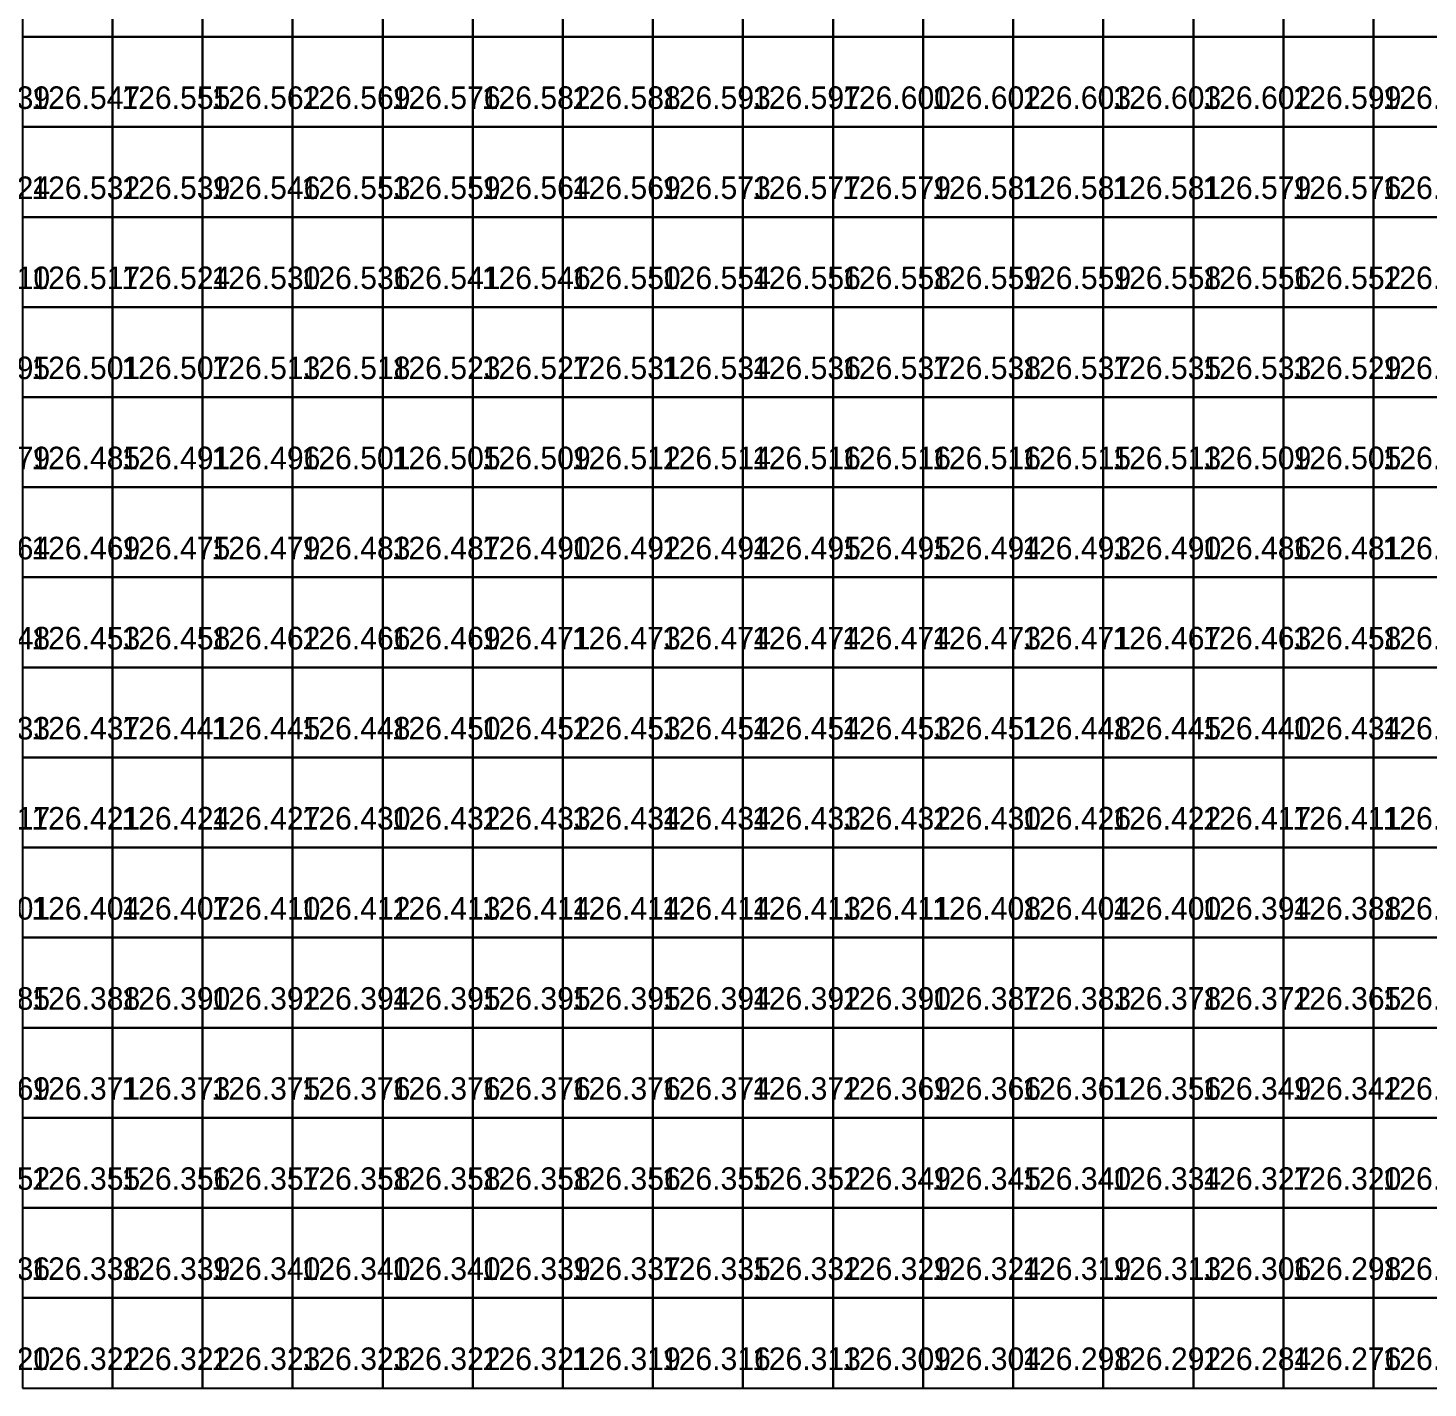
# Model space of a CAD drawing. Header units: metres. Extents: x 287857 to 287978, y 62957 to 63018.
# Drawn here: x 287886.99 to 287902.53, y 62956.83 to 62971.93 of the extents above; entities that cross this region are included whole.
import ezdxf

# ---------------------------------------------------------------- set-up
doc = ezdxf.new("R2010")
doc.units = ezdxf.units.M
doc.layers.add('CIVILS-INTERP', color=7, linetype='Continuous', true_color=0x64748b)
doc.layers.add('CIVILS-LEVEL-TXT', color=7, linetype='Continuous', true_color=0x38bdf8)

msp = doc.modelspace()

# ---------------------------------------------------------------- linework, layer by layer
at = {"layer": 'CIVILS-INTERP'}
for points in [[(287886.925, 62971.831, 126.561), (287887.925, 62971.831, 126.561), (287887.925, 62972.831, 126.561), (287886.925, 62972.831, 126.561), (287886.925, 62971.831, 126.561)], [(287887.925, 62971.831, 126.57), (287888.925, 62971.831, 126.57), (287888.925, 62972.831, 126.57), (287887.925, 62972.831, 126.57), (287887.925, 62971.831, 126.57)], [(287888.925, 62971.831, 126.578), (287889.925, 62971.831, 126.578), (287889.925, 62972.831, 126.578), (287888.925, 62972.831, 126.578), (287888.925, 62971.831, 126.578)], [(287889.925, 62971.831, 126.586), (287890.925, 62971.831, 126.586), (287890.925, 62972.831, 126.586), (287889.925, 62972.831, 126.586), (287889.925, 62971.831, 126.586)], [(287890.925, 62971.831, 126.593), (287891.925, 62971.831, 126.593), (287891.925, 62972.831, 126.593), (287890.925, 62972.831, 126.593), (287890.925, 62971.831, 126.593)], [(287891.925, 62971.831, 126.6), (287892.925, 62971.831, 126.6), (287892.925, 62972.831, 126.6), (287891.925, 62972.831, 126.6), (287891.925, 62971.831, 126.6)], [(287892.925, 62971.831, 126.606), (287893.925, 62971.831, 126.606), (287893.925, 62972.831, 126.606), (287892.925, 62972.831, 126.606), (287892.925, 62971.831, 126.606)], [(287893.925, 62971.831, 126.612), (287894.925, 62971.831, 126.612), (287894.925, 62972.831, 126.612), (287893.925, 62972.831, 126.612), (287893.925, 62971.831, 126.612)], [(287894.925, 62971.831, 126.616), (287895.925, 62971.831, 126.616), (287895.925, 62972.831, 126.616), (287894.925, 62972.831, 126.616), (287894.925, 62971.831, 126.616)], [(287895.925, 62971.831, 126.62), (287896.925, 62971.831, 126.62), (287896.925, 62972.831, 126.62), (287895.925, 62972.831, 126.62), (287895.925, 62971.831, 126.62)], [(287896.925, 62971.831, 126.623), (287897.925, 62971.831, 126.623), (287897.925, 62972.831, 126.623), (287896.925, 62972.831, 126.623), (287896.925, 62971.831, 126.623)], [(287897.925, 62971.831, 126.625), (287898.925, 62971.831, 126.625), (287898.925, 62972.831, 126.625), (287897.925, 62972.831, 126.625), (287897.925, 62971.831, 126.625)], [(287898.925, 62971.831, 126.625), (287899.925, 62971.831, 126.625), (287899.925, 62972.831, 126.625), (287898.925, 62972.831, 126.625), (287898.925, 62971.831, 126.625)], [(287899.925, 62971.831, 126.625), (287900.925, 62971.831, 126.625), (287900.925, 62972.831, 126.625), (287899.925, 62972.831, 126.625), (287899.925, 62971.831, 126.625)], [(287900.925, 62971.831, 126.622), (287901.925, 62971.831, 126.622), (287901.925, 62972.831, 126.622), (287900.925, 62972.831, 126.622), (287900.925, 62971.831, 126.622)], [(287901.925, 62971.831, 126.619), (287902.925, 62971.831, 126.619), (287902.925, 62972.831, 126.619), (287901.925, 62972.831, 126.619), (287901.925, 62971.831, 126.619)], [(287886.925, 62970.831, 126.547), (287887.925, 62970.831, 126.547), (287887.925, 62971.831, 126.547), (287886.925, 62971.831, 126.547), (287886.925, 62970.831, 126.547)], [(287887.925, 62970.831, 126.555), (287888.925, 62970.831, 126.555), (287888.925, 62971.831, 126.555), (287887.925, 62971.831, 126.555), (287887.925, 62970.831, 126.555)], [(287888.925, 62970.831, 126.562), (287889.925, 62970.831, 126.562), (287889.925, 62971.831, 126.562), (287888.925, 62971.831, 126.562), (287888.925, 62970.831, 126.562)], [(287889.925, 62970.831, 126.569), (287890.925, 62970.831, 126.569), (287890.925, 62971.831, 126.569), (287889.925, 62971.831, 126.569), (287889.925, 62970.831, 126.569)], [(287890.925, 62970.831, 126.576), (287891.925, 62970.831, 126.576), (287891.925, 62971.831, 126.576), (287890.925, 62971.831, 126.576), (287890.925, 62970.831, 126.576)], [(287891.925, 62970.831, 126.582), (287892.925, 62970.831, 126.582), (287892.925, 62971.831, 126.582), (287891.925, 62971.831, 126.582), (287891.925, 62970.831, 126.582)], [(287892.925, 62970.831, 126.588), (287893.925, 62970.831, 126.588), (287893.925, 62971.831, 126.588), (287892.925, 62971.831, 126.588), (287892.925, 62970.831, 126.588)], [(287893.925, 62970.831, 126.593), (287894.925, 62970.831, 126.593), (287894.925, 62971.831, 126.593), (287893.925, 62971.831, 126.593), (287893.925, 62970.831, 126.593)], [(287894.925, 62970.831, 126.597), (287895.925, 62970.831, 126.597), (287895.925, 62971.831, 126.597), (287894.925, 62971.831, 126.597), (287894.925, 62970.831, 126.597)], [(287895.925, 62970.831, 126.6), (287896.925, 62970.831, 126.6), (287896.925, 62971.831, 126.6), (287895.925, 62971.831, 126.6), (287895.925, 62970.831, 126.6)], [(287896.925, 62970.831, 126.602), (287897.925, 62970.831, 126.602), (287897.925, 62971.831, 126.602), (287896.925, 62971.831, 126.602), (287896.925, 62970.831, 126.602)], [(287897.925, 62970.831, 126.603), (287898.925, 62970.831, 126.603), (287898.925, 62971.831, 126.603), (287897.925, 62971.831, 126.603), (287897.925, 62970.831, 126.603)], [(287898.925, 62970.831, 126.603), (287899.925, 62970.831, 126.603), (287899.925, 62971.831, 126.603), (287898.925, 62971.831, 126.603), (287898.925, 62970.831, 126.603)], [(287899.925, 62970.831, 126.602), (287900.925, 62970.831, 126.602), (287900.925, 62971.831, 126.602), (287899.925, 62971.831, 126.602), (287899.925, 62970.831, 126.602)], [(287900.925, 62970.831, 126.599), (287901.925, 62970.831, 126.599), (287901.925, 62971.831, 126.599), (287900.925, 62971.831, 126.599), (287900.925, 62970.831, 126.599)], [(287901.925, 62970.831, 126.595), (287902.925, 62970.831, 126.595), (287902.925, 62971.831, 126.595), (287901.925, 62971.831, 126.595), (287901.925, 62970.831, 126.595)], [(287886.925, 62969.831, 126.532), (287887.925, 62969.831, 126.532), (287887.925, 62970.831, 126.532), (287886.925, 62970.831, 126.532), (287886.925, 62969.831, 126.532)], [(287887.925, 62969.831, 126.539), (287888.925, 62969.831, 126.539), (287888.925, 62970.831, 126.539), (287887.925, 62970.831, 126.539), (287887.925, 62969.831, 126.539)], [(287888.925, 62969.831, 126.546), (287889.925, 62969.831, 126.546), (287889.925, 62970.831, 126.546), (287888.925, 62970.831, 126.546), (287888.925, 62969.831, 126.546)], [(287889.925, 62969.831, 126.553), (287890.925, 62969.831, 126.553), (287890.925, 62970.831, 126.553), (287889.925, 62970.831, 126.553), (287889.925, 62969.831, 126.553)], [(287890.925, 62969.831, 126.559), (287891.925, 62969.831, 126.559), (287891.925, 62970.831, 126.559), (287890.925, 62970.831, 126.559), (287890.925, 62969.831, 126.559)], [(287891.925, 62969.831, 126.564), (287892.925, 62969.831, 126.564), (287892.925, 62970.831, 126.564), (287891.925, 62970.831, 126.564), (287891.925, 62969.831, 126.564)], [(287892.925, 62969.831, 126.569), (287893.925, 62969.831, 126.569), (287893.925, 62970.831, 126.569), (287892.925, 62970.831, 126.569), (287892.925, 62969.831, 126.569)], [(287893.925, 62969.831, 126.573), (287894.925, 62969.831, 126.573), (287894.925, 62970.831, 126.573), (287893.925, 62970.831, 126.573), (287893.925, 62969.831, 126.573)], [(287894.925, 62969.831, 126.577), (287895.925, 62969.831, 126.577), (287895.925, 62970.831, 126.577), (287894.925, 62970.831, 126.577), (287894.925, 62969.831, 126.577)], [(287895.925, 62969.831, 126.579), (287896.925, 62969.831, 126.579), (287896.925, 62970.831, 126.579), (287895.925, 62970.831, 126.579), (287895.925, 62969.831, 126.579)], [(287896.925, 62969.831, 126.581), (287897.925, 62969.831, 126.581), (287897.925, 62970.831, 126.581), (287896.925, 62970.831, 126.581), (287896.925, 62969.831, 126.581)], [(287897.925, 62969.831, 126.581), (287898.925, 62969.831, 126.581), (287898.925, 62970.831, 126.581), (287897.925, 62970.831, 126.581), (287897.925, 62969.831, 126.581)], [(287898.925, 62969.831, 126.581), (287899.925, 62969.831, 126.581), (287899.925, 62970.831, 126.581), (287898.925, 62970.831, 126.581), (287898.925, 62969.831, 126.581)], [(287899.925, 62969.831, 126.579), (287900.925, 62969.831, 126.579), (287900.925, 62970.831, 126.579), (287899.925, 62970.831, 126.579), (287899.925, 62969.831, 126.579)], [(287900.925, 62969.831, 126.576), (287901.925, 62969.831, 126.576), (287901.925, 62970.831, 126.576), (287900.925, 62970.831, 126.576), (287900.925, 62969.831, 126.576)], [(287901.925, 62969.831, 126.572), (287902.925, 62969.831, 126.572), (287902.925, 62970.831, 126.572), (287901.925, 62970.831, 126.572), (287901.925, 62969.831, 126.572)], [(287886.925, 62968.831, 126.517), (287887.925, 62968.831, 126.517), (287887.925, 62969.831, 126.517), (287886.925, 62969.831, 126.517), (287886.925, 62968.831, 126.517)], [(287887.925, 62968.831, 126.524), (287888.925, 62968.831, 126.524), (287888.925, 62969.831, 126.524), (287887.925, 62969.831, 126.524), (287887.925, 62968.831, 126.524)], [(287888.925, 62968.831, 126.53), (287889.925, 62968.831, 126.53), (287889.925, 62969.831, 126.53), (287888.925, 62969.831, 126.53), (287888.925, 62968.831, 126.53)], [(287889.925, 62968.831, 126.536), (287890.925, 62968.831, 126.536), (287890.925, 62969.831, 126.536), (287889.925, 62969.831, 126.536), (287889.925, 62968.831, 126.536)], [(287890.925, 62968.831, 126.541), (287891.925, 62968.831, 126.541), (287891.925, 62969.831, 126.541), (287890.925, 62969.831, 126.541), (287890.925, 62968.831, 126.541)], [(287891.925, 62968.831, 126.546), (287892.925, 62968.831, 126.546), (287892.925, 62969.831, 126.546), (287891.925, 62969.831, 126.546), (287891.925, 62968.831, 126.546)], [(287892.925, 62968.831, 126.55), (287893.925, 62968.831, 126.55), (287893.925, 62969.831, 126.55), (287892.925, 62969.831, 126.55), (287892.925, 62968.831, 126.55)], [(287893.925, 62968.831, 126.554), (287894.925, 62968.831, 126.554), (287894.925, 62969.831, 126.554), (287893.925, 62969.831, 126.554), (287893.925, 62968.831, 126.554)], [(287894.925, 62968.831, 126.556), (287895.925, 62968.831, 126.556), (287895.925, 62969.831, 126.556), (287894.925, 62969.831, 126.556), (287894.925, 62968.831, 126.556)], [(287895.925, 62968.831, 126.558), (287896.925, 62968.831, 126.558), (287896.925, 62969.831, 126.558), (287895.925, 62969.831, 126.558), (287895.925, 62968.831, 126.558)], [(287896.925, 62968.831, 126.559), (287897.925, 62968.831, 126.559), (287897.925, 62969.831, 126.559), (287896.925, 62969.831, 126.559), (287896.925, 62968.831, 126.559)], [(287897.925, 62968.831, 126.559), (287898.925, 62968.831, 126.559), (287898.925, 62969.831, 126.559), (287897.925, 62969.831, 126.559), (287897.925, 62968.831, 126.559)], [(287898.925, 62968.831, 126.558), (287899.925, 62968.831, 126.558), (287899.925, 62969.831, 126.558), (287898.925, 62969.831, 126.558), (287898.925, 62968.831, 126.558)], [(287899.925, 62968.831, 126.556), (287900.925, 62968.831, 126.556), (287900.925, 62969.831, 126.556), (287899.925, 62969.831, 126.556), (287899.925, 62968.831, 126.556)], [(287900.925, 62968.831, 126.552), (287901.925, 62968.831, 126.552), (287901.925, 62969.831, 126.552), (287900.925, 62969.831, 126.552), (287900.925, 62968.831, 126.552)], [(287901.925, 62968.831, 126.548), (287902.925, 62968.831, 126.548), (287902.925, 62969.831, 126.548), (287901.925, 62969.831, 126.548), (287901.925, 62968.831, 126.548)], [(287886.925, 62967.831, 126.501), (287887.925, 62967.831, 126.501), (287887.925, 62968.831, 126.501), (287886.925, 62968.831, 126.501), (287886.925, 62967.831, 126.501)], [(287887.925, 62967.831, 126.507), (287888.925, 62967.831, 126.507), (287888.925, 62968.831, 126.507), (287887.925, 62968.831, 126.507), (287887.925, 62967.831, 126.507)], [(287888.925, 62967.831, 126.513), (287889.925, 62967.831, 126.513), (287889.925, 62968.831, 126.513), (287888.925, 62968.831, 126.513), (287888.925, 62967.831, 126.513)], [(287889.925, 62967.831, 126.518), (287890.925, 62967.831, 126.518), (287890.925, 62968.831, 126.518), (287889.925, 62968.831, 126.518), (287889.925, 62967.831, 126.518)], [(287890.925, 62967.831, 126.523), (287891.925, 62967.831, 126.523), (287891.925, 62968.831, 126.523), (287890.925, 62968.831, 126.523), (287890.925, 62967.831, 126.523)], [(287891.925, 62967.831, 126.527), (287892.925, 62967.831, 126.527), (287892.925, 62968.831, 126.527), (287891.925, 62968.831, 126.527), (287891.925, 62967.831, 126.527)], [(287892.925, 62967.831, 126.531), (287893.925, 62967.831, 126.531), (287893.925, 62968.831, 126.531), (287892.925, 62968.831, 126.531), (287892.925, 62967.831, 126.531)], [(287893.925, 62967.831, 126.534), (287894.925, 62967.831, 126.534), (287894.925, 62968.831, 126.534), (287893.925, 62968.831, 126.534), (287893.925, 62967.831, 126.534)], [(287894.925, 62967.831, 126.536), (287895.925, 62967.831, 126.536), (287895.925, 62968.831, 126.536), (287894.925, 62968.831, 126.536), (287894.925, 62967.831, 126.536)], [(287895.925, 62967.831, 126.537), (287896.925, 62967.831, 126.537), (287896.925, 62968.831, 126.537), (287895.925, 62968.831, 126.537), (287895.925, 62967.831, 126.537)], [(287896.925, 62967.831, 126.538), (287897.925, 62967.831, 126.538), (287897.925, 62968.831, 126.538), (287896.925, 62968.831, 126.538), (287896.925, 62967.831, 126.538)], [(287897.925, 62967.831, 126.537), (287898.925, 62967.831, 126.537), (287898.925, 62968.831, 126.537), (287897.925, 62968.831, 126.537), (287897.925, 62967.831, 126.537)], [(287898.925, 62967.831, 126.535), (287899.925, 62967.831, 126.535), (287899.925, 62968.831, 126.535), (287898.925, 62968.831, 126.535), (287898.925, 62967.831, 126.535)], [(287899.925, 62967.831, 126.533), (287900.925, 62967.831, 126.533), (287900.925, 62968.831, 126.533), (287899.925, 62968.831, 126.533), (287899.925, 62967.831, 126.533)], [(287900.925, 62967.831, 126.529), (287901.925, 62967.831, 126.529), (287901.925, 62968.831, 126.529), (287900.925, 62968.831, 126.529), (287900.925, 62967.831, 126.529)], [(287901.925, 62967.831, 126.523), (287902.925, 62967.831, 126.523), (287902.925, 62968.831, 126.523), (287901.925, 62968.831, 126.523), (287901.925, 62967.831, 126.523)], [(287886.925, 62966.831, 126.485), (287887.925, 62966.831, 126.485), (287887.925, 62967.831, 126.485), (287886.925, 62967.831, 126.485), (287886.925, 62966.831, 126.485)], [(287887.925, 62966.831, 126.491), (287888.925, 62966.831, 126.491), (287888.925, 62967.831, 126.491), (287887.925, 62967.831, 126.491), (287887.925, 62966.831, 126.491)], [(287888.925, 62966.831, 126.496), (287889.925, 62966.831, 126.496), (287889.925, 62967.831, 126.496), (287888.925, 62967.831, 126.496), (287888.925, 62966.831, 126.496)], [(287889.925, 62966.831, 126.501), (287890.925, 62966.831, 126.501), (287890.925, 62967.831, 126.501), (287889.925, 62967.831, 126.501), (287889.925, 62966.831, 126.501)], [(287890.925, 62966.831, 126.505), (287891.925, 62966.831, 126.505), (287891.925, 62967.831, 126.505), (287890.925, 62967.831, 126.505), (287890.925, 62966.831, 126.505)], [(287891.925, 62966.831, 126.509), (287892.925, 62966.831, 126.509), (287892.925, 62967.831, 126.509), (287891.925, 62967.831, 126.509), (287891.925, 62966.831, 126.509)], [(287892.925, 62966.831, 126.512), (287893.925, 62966.831, 126.512), (287893.925, 62967.831, 126.512), (287892.925, 62967.831, 126.512), (287892.925, 62966.831, 126.512)], [(287893.925, 62966.831, 126.514), (287894.925, 62966.831, 126.514), (287894.925, 62967.831, 126.514), (287893.925, 62967.831, 126.514), (287893.925, 62966.831, 126.514)], [(287894.925, 62966.831, 126.516), (287895.925, 62966.831, 126.516), (287895.925, 62967.831, 126.516), (287894.925, 62967.831, 126.516), (287894.925, 62966.831, 126.516)], [(287895.925, 62966.831, 126.516), (287896.925, 62966.831, 126.516), (287896.925, 62967.831, 126.516), (287895.925, 62967.831, 126.516), (287895.925, 62966.831, 126.516)], [(287896.925, 62966.831, 126.516), (287897.925, 62966.831, 126.516), (287897.925, 62967.831, 126.516), (287896.925, 62967.831, 126.516), (287896.925, 62966.831, 126.516)], [(287897.925, 62966.831, 126.515), (287898.925, 62966.831, 126.515), (287898.925, 62967.831, 126.515), (287897.925, 62967.831, 126.515), (287897.925, 62966.831, 126.515)], [(287898.925, 62966.831, 126.513), (287899.925, 62966.831, 126.513), (287899.925, 62967.831, 126.513), (287898.925, 62967.831, 126.513), (287898.925, 62966.831, 126.513)], [(287899.925, 62966.831, 126.509), (287900.925, 62966.831, 126.509), (287900.925, 62967.831, 126.509), (287899.925, 62967.831, 126.509), (287899.925, 62966.831, 126.509)], [(287900.925, 62966.831, 126.505), (287901.925, 62966.831, 126.505), (287901.925, 62967.831, 126.505), (287900.925, 62967.831, 126.505), (287900.925, 62966.831, 126.505)], [(287901.925, 62966.831, 126.499), (287902.925, 62966.831, 126.499), (287902.925, 62967.831, 126.499), (287901.925, 62967.831, 126.499), (287901.925, 62966.831, 126.499)], [(287886.925, 62965.831, 126.469), (287887.925, 62965.831, 126.469), (287887.925, 62966.831, 126.469), (287886.925, 62966.831, 126.469), (287886.925, 62965.831, 126.469)], [(287887.925, 62965.831, 126.475), (287888.925, 62965.831, 126.475), (287888.925, 62966.831, 126.475), (287887.925, 62966.831, 126.475), (287887.925, 62965.831, 126.475)], [(287888.925, 62965.831, 126.479), (287889.925, 62965.831, 126.479), (287889.925, 62966.831, 126.479), (287888.925, 62966.831, 126.479), (287888.925, 62965.831, 126.479)], [(287889.925, 62965.831, 126.483), (287890.925, 62965.831, 126.483), (287890.925, 62966.831, 126.483), (287889.925, 62966.831, 126.483), (287889.925, 62965.831, 126.483)], [(287890.925, 62965.831, 126.487), (287891.925, 62965.831, 126.487), (287891.925, 62966.831, 126.487), (287890.925, 62966.831, 126.487), (287890.925, 62965.831, 126.487)], [(287891.925, 62965.831, 126.49), (287892.925, 62965.831, 126.49), (287892.925, 62966.831, 126.49), (287891.925, 62966.831, 126.49), (287891.925, 62965.831, 126.49)], [(287892.925, 62965.831, 126.492), (287893.925, 62965.831, 126.492), (287893.925, 62966.831, 126.492), (287892.925, 62966.831, 126.492), (287892.925, 62965.831, 126.492)], [(287893.925, 62965.831, 126.494), (287894.925, 62965.831, 126.494), (287894.925, 62966.831, 126.494), (287893.925, 62966.831, 126.494), (287893.925, 62965.831, 126.494)], [(287894.925, 62965.831, 126.495), (287895.925, 62965.831, 126.495), (287895.925, 62966.831, 126.495), (287894.925, 62966.831, 126.495), (287894.925, 62965.831, 126.495)], [(287895.925, 62965.831, 126.495), (287896.925, 62965.831, 126.495), (287896.925, 62966.831, 126.495), (287895.925, 62966.831, 126.495), (287895.925, 62965.831, 126.495)], [(287896.925, 62965.831, 126.494), (287897.925, 62965.831, 126.494), (287897.925, 62966.831, 126.494), (287896.925, 62966.831, 126.494), (287896.925, 62965.831, 126.494)], [(287897.925, 62965.831, 126.493), (287898.925, 62965.831, 126.493), (287898.925, 62966.831, 126.493), (287897.925, 62966.831, 126.493), (287897.925, 62965.831, 126.493)], [(287898.925, 62965.831, 126.49), (287899.925, 62965.831, 126.49), (287899.925, 62966.831, 126.49), (287898.925, 62966.831, 126.49), (287898.925, 62965.831, 126.49)], [(287899.925, 62965.831, 126.486), (287900.925, 62965.831, 126.486), (287900.925, 62966.831, 126.486), (287899.925, 62966.831, 126.486), (287899.925, 62965.831, 126.486)], [(287900.925, 62965.831, 126.481), (287901.925, 62965.831, 126.481), (287901.925, 62966.831, 126.481), (287900.925, 62966.831, 126.481), (287900.925, 62965.831, 126.481)], [(287901.925, 62965.831, 126.475), (287902.925, 62965.831, 126.475), (287902.925, 62966.831, 126.475), (287901.925, 62966.831, 126.475), (287901.925, 62965.831, 126.475)], [(287886.925, 62964.831, 126.453), (287887.925, 62964.831, 126.453), (287887.925, 62965.831, 126.453), (287886.925, 62965.831, 126.453), (287886.925, 62964.831, 126.453)], [(287887.925, 62964.831, 126.458), (287888.925, 62964.831, 126.458), (287888.925, 62965.831, 126.458), (287887.925, 62965.831, 126.458), (287887.925, 62964.831, 126.458)], [(287888.925, 62964.831, 126.462), (287889.925, 62964.831, 126.462), (287889.925, 62965.831, 126.462), (287888.925, 62965.831, 126.462), (287888.925, 62964.831, 126.462)], [(287889.925, 62964.831, 126.466), (287890.925, 62964.831, 126.466), (287890.925, 62965.831, 126.466), (287889.925, 62965.831, 126.466), (287889.925, 62964.831, 126.466)], [(287890.925, 62964.831, 126.469), (287891.925, 62964.831, 126.469), (287891.925, 62965.831, 126.469), (287890.925, 62965.831, 126.469), (287890.925, 62964.831, 126.469)], [(287891.925, 62964.831, 126.471), (287892.925, 62964.831, 126.471), (287892.925, 62965.831, 126.471), (287891.925, 62965.831, 126.471), (287891.925, 62964.831, 126.471)], [(287892.925, 62964.831, 126.473), (287893.925, 62964.831, 126.473), (287893.925, 62965.831, 126.473), (287892.925, 62965.831, 126.473), (287892.925, 62964.831, 126.473)], [(287893.925, 62964.831, 126.474), (287894.925, 62964.831, 126.474), (287894.925, 62965.831, 126.474), (287893.925, 62965.831, 126.474), (287893.925, 62964.831, 126.474)], [(287894.925, 62964.831, 126.474), (287895.925, 62964.831, 126.474), (287895.925, 62965.831, 126.474), (287894.925, 62965.831, 126.474), (287894.925, 62964.831, 126.474)], [(287895.925, 62964.831, 126.474), (287896.925, 62964.831, 126.474), (287896.925, 62965.831, 126.474), (287895.925, 62965.831, 126.474), (287895.925, 62964.831, 126.474)], [(287896.925, 62964.831, 126.473), (287897.925, 62964.831, 126.473), (287897.925, 62965.831, 126.473), (287896.925, 62965.831, 126.473), (287896.925, 62964.831, 126.473)], [(287897.925, 62964.831, 126.471), (287898.925, 62964.831, 126.471), (287898.925, 62965.831, 126.471), (287897.925, 62965.831, 126.471), (287897.925, 62964.831, 126.471)], [(287898.925, 62964.831, 126.467), (287899.925, 62964.831, 126.467), (287899.925, 62965.831, 126.467), (287898.925, 62965.831, 126.467), (287898.925, 62964.831, 126.467)], [(287899.925, 62964.831, 126.463), (287900.925, 62964.831, 126.463), (287900.925, 62965.831, 126.463), (287899.925, 62965.831, 126.463), (287899.925, 62964.831, 126.463)], [(287900.925, 62964.831, 126.458), (287901.925, 62964.831, 126.458), (287901.925, 62965.831, 126.458), (287900.925, 62965.831, 126.458), (287900.925, 62964.831, 126.458)], [(287901.925, 62964.831, 126.451), (287902.925, 62964.831, 126.451), (287902.925, 62965.831, 126.451), (287901.925, 62965.831, 126.451), (287901.925, 62964.831, 126.451)], [(287886.925, 62963.831, 126.437), (287887.925, 62963.831, 126.437), (287887.925, 62964.831, 126.437), (287886.925, 62964.831, 126.437), (287886.925, 62963.831, 126.437)], [(287887.925, 62963.831, 126.441), (287888.925, 62963.831, 126.441), (287888.925, 62964.831, 126.441), (287887.925, 62964.831, 126.441), (287887.925, 62963.831, 126.441)], [(287888.925, 62963.831, 126.445), (287889.925, 62963.831, 126.445), (287889.925, 62964.831, 126.445), (287888.925, 62964.831, 126.445), (287888.925, 62963.831, 126.445)], [(287889.925, 62963.831, 126.448), (287890.925, 62963.831, 126.448), (287890.925, 62964.831, 126.448), (287889.925, 62964.831, 126.448), (287889.925, 62963.831, 126.448)], [(287890.925, 62963.831, 126.45), (287891.925, 62963.831, 126.45), (287891.925, 62964.831, 126.45), (287890.925, 62964.831, 126.45), (287890.925, 62963.831, 126.45)], [(287891.925, 62963.831, 126.452), (287892.925, 62963.831, 126.452), (287892.925, 62964.831, 126.452), (287891.925, 62964.831, 126.452), (287891.925, 62963.831, 126.452)], [(287892.925, 62963.831, 126.453), (287893.925, 62963.831, 126.453), (287893.925, 62964.831, 126.453), (287892.925, 62964.831, 126.453), (287892.925, 62963.831, 126.453)], [(287893.925, 62963.831, 126.454), (287894.925, 62963.831, 126.454), (287894.925, 62964.831, 126.454), (287893.925, 62964.831, 126.454), (287893.925, 62963.831, 126.454)], [(287894.925, 62963.831, 126.454), (287895.925, 62963.831, 126.454), (287895.925, 62964.831, 126.454), (287894.925, 62964.831, 126.454), (287894.925, 62963.831, 126.454)], [(287895.925, 62963.831, 126.453), (287896.925, 62963.831, 126.453), (287896.925, 62964.831, 126.453), (287895.925, 62964.831, 126.453), (287895.925, 62963.831, 126.453)], [(287896.925, 62963.831, 126.451), (287897.925, 62963.831, 126.451), (287897.925, 62964.831, 126.451), (287896.925, 62964.831, 126.451), (287896.925, 62963.831, 126.451)], [(287897.925, 62963.831, 126.448), (287898.925, 62963.831, 126.448), (287898.925, 62964.831, 126.448), (287897.925, 62964.831, 126.448), (287897.925, 62963.831, 126.448)], [(287898.925, 62963.831, 126.445), (287899.925, 62963.831, 126.445), (287899.925, 62964.831, 126.445), (287898.925, 62964.831, 126.445), (287898.925, 62963.831, 126.445)], [(287899.925, 62963.831, 126.44), (287900.925, 62963.831, 126.44), (287900.925, 62964.831, 126.44), (287899.925, 62964.831, 126.44), (287899.925, 62963.831, 126.44)], [(287900.925, 62963.831, 126.434), (287901.925, 62963.831, 126.434), (287901.925, 62964.831, 126.434), (287900.925, 62964.831, 126.434), (287900.925, 62963.831, 126.434)], [(287901.925, 62963.831, 126.427), (287902.925, 62963.831, 126.427), (287902.925, 62964.831, 126.427), (287901.925, 62964.831, 126.427), (287901.925, 62963.831, 126.427)], [(287886.925, 62962.831, 126.421), (287887.925, 62962.831, 126.421), (287887.925, 62963.831, 126.421), (287886.925, 62963.831, 126.421), (287886.925, 62962.831, 126.421)], [(287887.925, 62962.831, 126.424), (287888.925, 62962.831, 126.424), (287888.925, 62963.831, 126.424), (287887.925, 62963.831, 126.424), (287887.925, 62962.831, 126.424)], [(287888.925, 62962.831, 126.427), (287889.925, 62962.831, 126.427), (287889.925, 62963.831, 126.427), (287888.925, 62963.831, 126.427), (287888.925, 62962.831, 126.427)], [(287889.925, 62962.831, 126.43), (287890.925, 62962.831, 126.43), (287890.925, 62963.831, 126.43), (287889.925, 62963.831, 126.43), (287889.925, 62962.831, 126.43)], [(287890.925, 62962.831, 126.432), (287891.925, 62962.831, 126.432), (287891.925, 62963.831, 126.432), (287890.925, 62963.831, 126.432), (287890.925, 62962.831, 126.432)], [(287891.925, 62962.831, 126.433), (287892.925, 62962.831, 126.433), (287892.925, 62963.831, 126.433), (287891.925, 62963.831, 126.433), (287891.925, 62962.831, 126.433)], [(287892.925, 62962.831, 126.434), (287893.925, 62962.831, 126.434), (287893.925, 62963.831, 126.434), (287892.925, 62963.831, 126.434), (287892.925, 62962.831, 126.434)], [(287893.925, 62962.831, 126.434), (287894.925, 62962.831, 126.434), (287894.925, 62963.831, 126.434), (287893.925, 62963.831, 126.434), (287893.925, 62962.831, 126.434)], [(287894.925, 62962.831, 126.433), (287895.925, 62962.831, 126.433), (287895.925, 62963.831, 126.433), (287894.925, 62963.831, 126.433), (287894.925, 62962.831, 126.433)], [(287895.925, 62962.831, 126.432), (287896.925, 62962.831, 126.432), (287896.925, 62963.831, 126.432), (287895.925, 62963.831, 126.432), (287895.925, 62962.831, 126.432)], [(287896.925, 62962.831, 126.43), (287897.925, 62962.831, 126.43), (287897.925, 62963.831, 126.43), (287896.925, 62963.831, 126.43), (287896.925, 62962.831, 126.43)], [(287897.925, 62962.831, 126.426), (287898.925, 62962.831, 126.426), (287898.925, 62963.831, 126.426), (287897.925, 62963.831, 126.426), (287897.925, 62962.831, 126.426)], [(287898.925, 62962.831, 126.422), (287899.925, 62962.831, 126.422), (287899.925, 62963.831, 126.422), (287898.925, 62963.831, 126.422), (287898.925, 62962.831, 126.422)], [(287899.925, 62962.831, 126.417), (287900.925, 62962.831, 126.417), (287900.925, 62963.831, 126.417), (287899.925, 62963.831, 126.417), (287899.925, 62962.831, 126.417)], [(287900.925, 62962.831, 126.411), (287901.925, 62962.831, 126.411), (287901.925, 62963.831, 126.411), (287900.925, 62963.831, 126.411), (287900.925, 62962.831, 126.411)], [(287901.925, 62962.831, 126.403), (287902.925, 62962.831, 126.403), (287902.925, 62963.831, 126.403), (287901.925, 62963.831, 126.403), (287901.925, 62962.831, 126.403)], [(287886.925, 62961.831, 126.404), (287887.925, 62961.831, 126.404), (287887.925, 62962.831, 126.404), (287886.925, 62962.831, 126.404), (287886.925, 62961.831, 126.404)], [(287887.925, 62961.831, 126.407), (287888.925, 62961.831, 126.407), (287888.925, 62962.831, 126.407), (287887.925, 62962.831, 126.407), (287887.925, 62961.831, 126.407)], [(287888.925, 62961.831, 126.41), (287889.925, 62961.831, 126.41), (287889.925, 62962.831, 126.41), (287888.925, 62962.831, 126.41), (287888.925, 62961.831, 126.41)], [(287889.925, 62961.831, 126.412), (287890.925, 62961.831, 126.412), (287890.925, 62962.831, 126.412), (287889.925, 62962.831, 126.412), (287889.925, 62961.831, 126.412)], [(287890.925, 62961.831, 126.413), (287891.925, 62961.831, 126.413), (287891.925, 62962.831, 126.413), (287890.925, 62962.831, 126.413), (287890.925, 62961.831, 126.413)], [(287891.925, 62961.831, 126.414), (287892.925, 62961.831, 126.414), (287892.925, 62962.831, 126.414), (287891.925, 62962.831, 126.414), (287891.925, 62961.831, 126.414)], [(287892.925, 62961.831, 126.414), (287893.925, 62961.831, 126.414), (287893.925, 62962.831, 126.414), (287892.925, 62962.831, 126.414), (287892.925, 62961.831, 126.414)], [(287893.925, 62961.831, 126.414), (287894.925, 62961.831, 126.414), (287894.925, 62962.831, 126.414), (287893.925, 62962.831, 126.414), (287893.925, 62961.831, 126.414)], [(287894.925, 62961.831, 126.413), (287895.925, 62961.831, 126.413), (287895.925, 62962.831, 126.413), (287894.925, 62962.831, 126.413), (287894.925, 62961.831, 126.413)], [(287895.925, 62961.831, 126.411), (287896.925, 62961.831, 126.411), (287896.925, 62962.831, 126.411), (287895.925, 62962.831, 126.411), (287895.925, 62961.831, 126.411)], [(287896.925, 62961.831, 126.408), (287897.925, 62961.831, 126.408), (287897.925, 62962.831, 126.408), (287896.925, 62962.831, 126.408), (287896.925, 62961.831, 126.408)], [(287897.925, 62961.831, 126.404), (287898.925, 62961.831, 126.404), (287898.925, 62962.831, 126.404), (287897.925, 62962.831, 126.404), (287897.925, 62961.831, 126.404)], [(287898.925, 62961.831, 126.4), (287899.925, 62961.831, 126.4), (287899.925, 62962.831, 126.4), (287898.925, 62962.831, 126.4), (287898.925, 62961.831, 126.4)], [(287899.925, 62961.831, 126.394), (287900.925, 62961.831, 126.394), (287900.925, 62962.831, 126.394), (287899.925, 62962.831, 126.394), (287899.925, 62961.831, 126.394)], [(287900.925, 62961.831, 126.388), (287901.925, 62961.831, 126.388), (287901.925, 62962.831, 126.388), (287900.925, 62962.831, 126.388), (287900.925, 62961.831, 126.388)], [(287901.925, 62961.831, 126.38), (287902.925, 62961.831, 126.38), (287902.925, 62962.831, 126.38), (287901.925, 62962.831, 126.38), (287901.925, 62961.831, 126.38)], [(287886.925, 62960.831, 126.388), (287887.925, 62960.831, 126.388), (287887.925, 62961.831, 126.388), (287886.925, 62961.831, 126.388), (287886.925, 62960.831, 126.388)], [(287887.925, 62960.831, 126.39), (287888.925, 62960.831, 126.39), (287888.925, 62961.831, 126.39), (287887.925, 62961.831, 126.39), (287887.925, 62960.831, 126.39)], [(287888.925, 62960.831, 126.392), (287889.925, 62960.831, 126.392), (287889.925, 62961.831, 126.392), (287888.925, 62961.831, 126.392), (287888.925, 62960.831, 126.392)], [(287889.925, 62960.831, 126.394), (287890.925, 62960.831, 126.394), (287890.925, 62961.831, 126.394), (287889.925, 62961.831, 126.394), (287889.925, 62960.831, 126.394)], [(287890.925, 62960.831, 126.395), (287891.925, 62960.831, 126.395), (287891.925, 62961.831, 126.395), (287890.925, 62961.831, 126.395), (287890.925, 62960.831, 126.395)], [(287891.925, 62960.831, 126.395), (287892.925, 62960.831, 126.395), (287892.925, 62961.831, 126.395), (287891.925, 62961.831, 126.395), (287891.925, 62960.831, 126.395)], [(287892.925, 62960.831, 126.395), (287893.925, 62960.831, 126.395), (287893.925, 62961.831, 126.395), (287892.925, 62961.831, 126.395), (287892.925, 62960.831, 126.395)], [(287893.925, 62960.831, 126.394), (287894.925, 62960.831, 126.394), (287894.925, 62961.831, 126.394), (287893.925, 62961.831, 126.394), (287893.925, 62960.831, 126.394)], [(287894.925, 62960.831, 126.392), (287895.925, 62960.831, 126.392), (287895.925, 62961.831, 126.392), (287894.925, 62961.831, 126.392), (287894.925, 62960.831, 126.392)], [(287895.925, 62960.831, 126.39), (287896.925, 62960.831, 126.39), (287896.925, 62961.831, 126.39), (287895.925, 62961.831, 126.39), (287895.925, 62960.831, 126.39)], [(287896.925, 62960.831, 126.387), (287897.925, 62960.831, 126.387), (287897.925, 62961.831, 126.387), (287896.925, 62961.831, 126.387), (287896.925, 62960.831, 126.387)], [(287897.925, 62960.831, 126.383), (287898.925, 62960.831, 126.383), (287898.925, 62961.831, 126.383), (287897.925, 62961.831, 126.383), (287897.925, 62960.831, 126.383)], [(287898.925, 62960.831, 126.378), (287899.925, 62960.831, 126.378), (287899.925, 62961.831, 126.378), (287898.925, 62961.831, 126.378), (287898.925, 62960.831, 126.378)], [(287899.925, 62960.831, 126.372), (287900.925, 62960.831, 126.372), (287900.925, 62961.831, 126.372), (287899.925, 62961.831, 126.372), (287899.925, 62960.831, 126.372)], [(287900.925, 62960.831, 126.365), (287901.925, 62960.831, 126.365), (287901.925, 62961.831, 126.365), (287900.925, 62961.831, 126.365), (287900.925, 62960.831, 126.365)], [(287901.925, 62960.831, 126.357), (287902.925, 62960.831, 126.357), (287902.925, 62961.831, 126.357), (287901.925, 62961.831, 126.357), (287901.925, 62960.831, 126.357)], [(287886.925, 62959.831, 126.371), (287887.925, 62959.831, 126.371), (287887.925, 62960.831, 126.371), (287886.925, 62960.831, 126.371), (287886.925, 62959.831, 126.371)], [(287887.925, 62959.831, 126.373), (287888.925, 62959.831, 126.373), (287888.925, 62960.831, 126.373), (287887.925, 62960.831, 126.373), (287887.925, 62959.831, 126.373)], [(287888.925, 62959.831, 126.375), (287889.925, 62959.831, 126.375), (287889.925, 62960.831, 126.375), (287888.925, 62960.831, 126.375), (287888.925, 62959.831, 126.375)], [(287889.925, 62959.831, 126.376), (287890.925, 62959.831, 126.376), (287890.925, 62960.831, 126.376), (287889.925, 62960.831, 126.376), (287889.925, 62959.831, 126.376)], [(287890.925, 62959.831, 126.376), (287891.925, 62959.831, 126.376), (287891.925, 62960.831, 126.376), (287890.925, 62960.831, 126.376), (287890.925, 62959.831, 126.376)], [(287891.925, 62959.831, 126.376), (287892.925, 62959.831, 126.376), (287892.925, 62960.831, 126.376), (287891.925, 62960.831, 126.376), (287891.925, 62959.831, 126.376)], [(287892.925, 62959.831, 126.376), (287893.925, 62959.831, 126.376), (287893.925, 62960.831, 126.376), (287892.925, 62960.831, 126.376), (287892.925, 62959.831, 126.376)], [(287893.925, 62959.831, 126.374), (287894.925, 62959.831, 126.374), (287894.925, 62960.831, 126.374), (287893.925, 62960.831, 126.374), (287893.925, 62959.831, 126.374)], [(287894.925, 62959.831, 126.372), (287895.925, 62959.831, 126.372), (287895.925, 62960.831, 126.372), (287894.925, 62960.831, 126.372), (287894.925, 62959.831, 126.372)], [(287895.925, 62959.831, 126.369), (287896.925, 62959.831, 126.369), (287896.925, 62960.831, 126.369), (287895.925, 62960.831, 126.369), (287895.925, 62959.831, 126.369)], [(287896.925, 62959.831, 126.366), (287897.925, 62959.831, 126.366), (287897.925, 62960.831, 126.366), (287896.925, 62960.831, 126.366), (287896.925, 62959.831, 126.366)], [(287897.925, 62959.831, 126.361), (287898.925, 62959.831, 126.361), (287898.925, 62960.831, 126.361), (287897.925, 62960.831, 126.361), (287897.925, 62959.831, 126.361)], [(287898.925, 62959.831, 126.356), (287899.925, 62959.831, 126.356), (287899.925, 62960.831, 126.356), (287898.925, 62960.831, 126.356), (287898.925, 62959.831, 126.356)], [(287899.925, 62959.831, 126.349), (287900.925, 62959.831, 126.349), (287900.925, 62960.831, 126.349), (287899.925, 62960.831, 126.349), (287899.925, 62959.831, 126.349)], [(287900.925, 62959.831, 126.342), (287901.925, 62959.831, 126.342), (287901.925, 62960.831, 126.342), (287900.925, 62960.831, 126.342), (287900.925, 62959.831, 126.342)], [(287901.925, 62959.831, 126.334), (287902.925, 62959.831, 126.334), (287902.925, 62960.831, 126.334), (287901.925, 62960.831, 126.334), (287901.925, 62959.831, 126.334)], [(287886.925, 62958.831, 126.355), (287887.925, 62958.831, 126.355), (287887.925, 62959.831, 126.355), (287886.925, 62959.831, 126.355), (287886.925, 62958.831, 126.355)], [(287887.925, 62958.831, 126.356), (287888.925, 62958.831, 126.356), (287888.925, 62959.831, 126.356), (287887.925, 62959.831, 126.356), (287887.925, 62958.831, 126.356)], [(287888.925, 62958.831, 126.357), (287889.925, 62958.831, 126.357), (287889.925, 62959.831, 126.357), (287888.925, 62959.831, 126.357), (287888.925, 62958.831, 126.357)], [(287889.925, 62958.831, 126.358), (287890.925, 62958.831, 126.358), (287890.925, 62959.831, 126.358), (287889.925, 62959.831, 126.358), (287889.925, 62958.831, 126.358)], [(287890.925, 62958.831, 126.358), (287891.925, 62958.831, 126.358), (287891.925, 62959.831, 126.358), (287890.925, 62959.831, 126.358), (287890.925, 62958.831, 126.358)], [(287891.925, 62958.831, 126.358), (287892.925, 62958.831, 126.358), (287892.925, 62959.831, 126.358), (287891.925, 62959.831, 126.358), (287891.925, 62958.831, 126.358)], [(287892.925, 62958.831, 126.356), (287893.925, 62958.831, 126.356), (287893.925, 62959.831, 126.356), (287892.925, 62959.831, 126.356), (287892.925, 62958.831, 126.356)], [(287893.925, 62958.831, 126.355), (287894.925, 62958.831, 126.355), (287894.925, 62959.831, 126.355), (287893.925, 62959.831, 126.355), (287893.925, 62958.831, 126.355)], [(287894.925, 62958.831, 126.352), (287895.925, 62958.831, 126.352), (287895.925, 62959.831, 126.352), (287894.925, 62959.831, 126.352), (287894.925, 62958.831, 126.352)], [(287895.925, 62958.831, 126.349), (287896.925, 62958.831, 126.349), (287896.925, 62959.831, 126.349), (287895.925, 62959.831, 126.349), (287895.925, 62958.831, 126.349)], [(287896.925, 62958.831, 126.345), (287897.925, 62958.831, 126.345), (287897.925, 62959.831, 126.345), (287896.925, 62959.831, 126.345), (287896.925, 62958.831, 126.345)], [(287897.925, 62958.831, 126.34), (287898.925, 62958.831, 126.34), (287898.925, 62959.831, 126.34), (287897.925, 62959.831, 126.34), (287897.925, 62958.831, 126.34)], [(287898.925, 62958.831, 126.334), (287899.925, 62958.831, 126.334), (287899.925, 62959.831, 126.334), (287898.925, 62959.831, 126.334), (287898.925, 62958.831, 126.334)], [(287899.925, 62958.831, 126.327), (287900.925, 62958.831, 126.327), (287900.925, 62959.831, 126.327), (287899.925, 62959.831, 126.327), (287899.925, 62958.831, 126.327)], [(287900.925, 62958.831, 126.32), (287901.925, 62958.831, 126.32), (287901.925, 62959.831, 126.32), (287900.925, 62959.831, 126.32), (287900.925, 62958.831, 126.32)], [(287901.925, 62958.831, 126.311), (287902.925, 62958.831, 126.311), (287902.925, 62959.831, 126.311), (287901.925, 62959.831, 126.311), (287901.925, 62958.831, 126.311)], [(287886.925, 62957.831, 126.338), (287887.925, 62957.831, 126.338), (287887.925, 62958.831, 126.338), (287886.925, 62958.831, 126.338), (287886.925, 62957.831, 126.338)], [(287887.925, 62957.831, 126.339), (287888.925, 62957.831, 126.339), (287888.925, 62958.831, 126.339), (287887.925, 62958.831, 126.339), (287887.925, 62957.831, 126.339)], [(287888.925, 62957.831, 126.34), (287889.925, 62957.831, 126.34), (287889.925, 62958.831, 126.34), (287888.925, 62958.831, 126.34), (287888.925, 62957.831, 126.34)], [(287889.925, 62957.831, 126.34), (287890.925, 62957.831, 126.34), (287890.925, 62958.831, 126.34), (287889.925, 62958.831, 126.34), (287889.925, 62957.831, 126.34)], [(287890.925, 62957.831, 126.34), (287891.925, 62957.831, 126.34), (287891.925, 62958.831, 126.34), (287890.925, 62958.831, 126.34), (287890.925, 62957.831, 126.34)], [(287891.925, 62957.831, 126.339), (287892.925, 62957.831, 126.339), (287892.925, 62958.831, 126.339), (287891.925, 62958.831, 126.339), (287891.925, 62957.831, 126.339)], [(287892.925, 62957.831, 126.337), (287893.925, 62957.831, 126.337), (287893.925, 62958.831, 126.337), (287892.925, 62958.831, 126.337), (287892.925, 62957.831, 126.337)], [(287893.925, 62957.831, 126.335), (287894.925, 62957.831, 126.335), (287894.925, 62958.831, 126.335), (287893.925, 62958.831, 126.335), (287893.925, 62957.831, 126.335)], [(287894.925, 62957.831, 126.332), (287895.925, 62957.831, 126.332), (287895.925, 62958.831, 126.332), (287894.925, 62958.831, 126.332), (287894.925, 62957.831, 126.332)], [(287895.925, 62957.831, 126.329), (287896.925, 62957.831, 126.329), (287896.925, 62958.831, 126.329), (287895.925, 62958.831, 126.329), (287895.925, 62957.831, 126.329)], [(287896.925, 62957.831, 126.324), (287897.925, 62957.831, 126.324), (287897.925, 62958.831, 126.324), (287896.925, 62958.831, 126.324), (287896.925, 62957.831, 126.324)], [(287897.925, 62957.831, 126.319), (287898.925, 62957.831, 126.319), (287898.925, 62958.831, 126.319), (287897.925, 62958.831, 126.319), (287897.925, 62957.831, 126.319)], [(287898.925, 62957.831, 126.313), (287899.925, 62957.831, 126.313), (287899.925, 62958.831, 126.313), (287898.925, 62958.831, 126.313), (287898.925, 62957.831, 126.313)], [(287899.925, 62957.831, 126.306), (287900.925, 62957.831, 126.306), (287900.925, 62958.831, 126.306), (287899.925, 62958.831, 126.306), (287899.925, 62957.831, 126.306)], [(287900.925, 62957.831, 126.298), (287901.925, 62957.831, 126.298), (287901.925, 62958.831, 126.298), (287900.925, 62958.831, 126.298), (287900.925, 62957.831, 126.298)], [(287901.925, 62957.831, 126.288), (287902.925, 62957.831, 126.288), (287902.925, 62958.831, 126.288), (287901.925, 62958.831, 126.288), (287901.925, 62957.831, 126.288)], [(287886.925, 62956.831, 126.322), (287887.925, 62956.831, 126.322), (287887.925, 62957.831, 126.322), (287886.925, 62957.831, 126.322), (287886.925, 62956.831, 126.322)], [(287887.925, 62956.831, 126.322), (287888.925, 62956.831, 126.322), (287888.925, 62957.831, 126.322), (287887.925, 62957.831, 126.322), (287887.925, 62956.831, 126.322)], [(287888.925, 62956.831, 126.323), (287889.925, 62956.831, 126.323), (287889.925, 62957.831, 126.323), (287888.925, 62957.831, 126.323), (287888.925, 62956.831, 126.323)], [(287889.925, 62956.831, 126.323), (287890.925, 62956.831, 126.323), (287890.925, 62957.831, 126.323), (287889.925, 62957.831, 126.323), (287889.925, 62956.831, 126.323)], [(287890.925, 62956.831, 126.322), (287891.925, 62956.831, 126.322), (287891.925, 62957.831, 126.322), (287890.925, 62957.831, 126.322), (287890.925, 62956.831, 126.322)], [(287891.925, 62956.831, 126.321), (287892.925, 62956.831, 126.321), (287892.925, 62957.831, 126.321), (287891.925, 62957.831, 126.321), (287891.925, 62956.831, 126.321)], [(287892.925, 62956.831, 126.319), (287893.925, 62956.831, 126.319), (287893.925, 62957.831, 126.319), (287892.925, 62957.831, 126.319), (287892.925, 62956.831, 126.319)], [(287893.925, 62956.831, 126.316), (287894.925, 62956.831, 126.316), (287894.925, 62957.831, 126.316), (287893.925, 62957.831, 126.316), (287893.925, 62956.831, 126.316)], [(287894.925, 62956.831, 126.313), (287895.925, 62956.831, 126.313), (287895.925, 62957.831, 126.313), (287894.925, 62957.831, 126.313), (287894.925, 62956.831, 126.313)], [(287895.925, 62956.831, 126.309), (287896.925, 62956.831, 126.309), (287896.925, 62957.831, 126.309), (287895.925, 62957.831, 126.309), (287895.925, 62956.831, 126.309)], [(287896.925, 62956.831, 126.304), (287897.925, 62956.831, 126.304), (287897.925, 62957.831, 126.304), (287896.925, 62957.831, 126.304), (287896.925, 62956.831, 126.304)], [(287897.925, 62956.831, 126.298), (287898.925, 62956.831, 126.298), (287898.925, 62957.831, 126.298), (287897.925, 62957.831, 126.298), (287897.925, 62956.831, 126.298)], [(287898.925, 62956.831, 126.292), (287899.925, 62956.831, 126.292), (287899.925, 62957.831, 126.292), (287898.925, 62957.831, 126.292), (287898.925, 62956.831, 126.292)], [(287899.925, 62956.831, 126.284), (287900.925, 62956.831, 126.284), (287900.925, 62957.831, 126.284), (287899.925, 62957.831, 126.284), (287899.925, 62956.831, 126.284)], [(287900.925, 62956.831, 126.276), (287901.925, 62956.831, 126.276), (287901.925, 62957.831, 126.276), (287900.925, 62957.831, 126.276), (287900.925, 62956.831, 126.276)], [(287901.925, 62956.831, 126.267), (287902.925, 62956.831, 126.267), (287902.925, 62957.831, 126.267), (287901.925, 62957.831, 126.267), (287901.925, 62956.831, 126.267)]]:
    msp.add_polyline3d(points, dxfattribs=at)

# ---------------------------------------------------------------- texts
at = {"layer": 'CIVILS-LEVEL-TXT'}
for s, p in [('126.539', (287886.025, 62971.031, 126.539)), ('126.547', (287887.025, 62971.031, 126.547)), ('126.555', (287888.025, 62971.031, 126.555)), ('126.562', (287889.025, 62971.031, 126.562)), ('126.569', (287890.025, 62971.031, 126.569)), ('126.576', (287891.025, 62971.031, 126.576)), ('126.582', (287892.025, 62971.031, 126.582)), ('126.588', (287893.025, 62971.031, 126.588)), ('126.593', (287894.025, 62971.031, 126.593)), ('126.597', (287895.025, 62971.031, 126.597)), ('126.600', (287896.025, 62971.031, 126.6)), ('126.602', (287897.025, 62971.031, 126.602)), ('126.603', (287898.025, 62971.031, 126.603)), ('126.603', (287899.025, 62971.031, 126.603)), ('126.602', (287900.025, 62971.031, 126.602)), ('126.599', (287901.025, 62971.031, 126.599)), ('126.595', (287902.025, 62971.031, 126.595)), ('126.524', (287886.025, 62970.031, 126.524)), ('126.532', (287887.025, 62970.031, 126.532)), ('126.539', (287888.025, 62970.031, 126.539)), ('126.546', (287889.025, 62970.031, 126.546)), ('126.553', (287890.025, 62970.031, 126.553)), ('126.559', (287891.025, 62970.031, 126.559)), ('126.564', (287892.025, 62970.031, 126.564)), ('126.569', (287893.025, 62970.031, 126.569)), ('126.573', (287894.025, 62970.031, 126.573)), ('126.577', (287895.025, 62970.031, 126.577)), ('126.579', (287896.025, 62970.031, 126.579)), ('126.581', (287897.025, 62970.031, 126.581)), ('126.581', (287898.025, 62970.031, 126.581)), ('126.581', (287899.025, 62970.031, 126.581)), ('126.579', (287900.025, 62970.031, 126.579)), ('126.576', (287901.025, 62970.031, 126.576)), ('126.572', (287902.025, 62970.031, 126.572)), ('126.510', (287886.025, 62969.031, 126.51)), ('126.517', (287887.025, 62969.031, 126.517)), ('126.524', (287888.025, 62969.031, 126.524)), ('126.530', (287889.025, 62969.031, 126.53)), ('126.536', (287890.025, 62969.031, 126.536)), ('126.541', (287891.025, 62969.031, 126.541)), ('126.546', (287892.025, 62969.031, 126.546)), ('126.550', (287893.025, 62969.031, 126.55)), ('126.554', (287894.025, 62969.031, 126.554)), ('126.556', (287895.025, 62969.031, 126.556)), ('126.558', (287896.025, 62969.031, 126.558)), ('126.559', (287897.025, 62969.031, 126.559)), ('126.559', (287898.025, 62969.031, 126.559)), ('126.558', (287899.025, 62969.031, 126.558)), ('126.556', (287900.025, 62969.031, 126.556)), ('126.552', (287901.025, 62969.031, 126.552)), ('126.548', (287902.025, 62969.031, 126.548)), ('126.495', (287886.025, 62968.031, 126.495)), ('126.501', (287887.025, 62968.031, 126.501)), ('126.507', (287888.025, 62968.031, 126.507)), ('126.513', (287889.025, 62968.031, 126.513)), ('126.518', (287890.025, 62968.031, 126.518)), ('126.523', (287891.025, 62968.031, 126.523)), ('126.527', (287892.025, 62968.031, 126.527)), ('126.531', (287893.025, 62968.031, 126.531)), ('126.534', (287894.025, 62968.031, 126.534)), ('126.536', (287895.025, 62968.031, 126.536)), ('126.537', (287896.025, 62968.031, 126.537)), ('126.538', (287897.025, 62968.031, 126.538)), ('126.537', (287898.025, 62968.031, 126.537)), ('126.535', (287899.025, 62968.031, 126.535)), ('126.533', (287900.025, 62968.031, 126.533)), ('126.529', (287901.025, 62968.031, 126.529)), ('126.523', (287902.025, 62968.031, 126.523)), ('126.479', (287886.025, 62967.031, 126.479)), ('126.485', (287887.025, 62967.031, 126.485)), ('126.491', (287888.025, 62967.031, 126.491)), ('126.496', (287889.025, 62967.031, 126.496)), ('126.501', (287890.025, 62967.031, 126.501)), ('126.505', (287891.025, 62967.031, 126.505)), ('126.509', (287892.025, 62967.031, 126.509)), ('126.512', (287893.025, 62967.031, 126.512)), ('126.514', (287894.025, 62967.031, 126.514)), ('126.516', (287895.025, 62967.031, 126.516)), ('126.516', (287896.025, 62967.031, 126.516)), ('126.516', (287897.025, 62967.031, 126.516)), ('126.515', (287898.025, 62967.031, 126.515)), ('126.513', (287899.025, 62967.031, 126.513)), ('126.509', (287900.025, 62967.031, 126.509)), ('126.505', (287901.025, 62967.031, 126.505)), ('126.499', (287902.025, 62967.031, 126.499)), ('126.464', (287886.025, 62966.031, 126.464)), ('126.469', (287887.025, 62966.031, 126.469)), ('126.475', (287888.025, 62966.031, 126.475)), ('126.479', (287889.025, 62966.031, 126.479)), ('126.483', (287890.025, 62966.031, 126.483)), ('126.487', (287891.025, 62966.031, 126.487)), ('126.490', (287892.025, 62966.031, 126.49)), ('126.492', (287893.025, 62966.031, 126.492)), ('126.494', (287894.025, 62966.031, 126.494)), ('126.495', (287895.025, 62966.031, 126.495)), ('126.495', (287896.025, 62966.031, 126.495)), ('126.494', (287897.025, 62966.031, 126.494)), ('126.493', (287898.025, 62966.031, 126.493)), ('126.490', (287899.025, 62966.031, 126.49)), ('126.486', (287900.025, 62966.031, 126.486)), ('126.481', (287901.025, 62966.031, 126.481)), ('126.475', (287902.025, 62966.031, 126.475)), ('126.448', (287886.025, 62965.031, 126.448)), ('126.453', (287887.025, 62965.031, 126.453)), ('126.458', (287888.025, 62965.031, 126.458)), ('126.462', (287889.025, 62965.031, 126.462)), ('126.466', (287890.025, 62965.031, 126.466)), ('126.469', (287891.025, 62965.031, 126.469)), ('126.471', (287892.025, 62965.031, 126.471)), ('126.473', (287893.025, 62965.031, 126.473)), ('126.474', (287894.025, 62965.031, 126.474)), ('126.474', (287895.025, 62965.031, 126.474)), ('126.474', (287896.025, 62965.031, 126.474)), ('126.473', (287897.025, 62965.031, 126.473)), ('126.471', (287898.025, 62965.031, 126.471)), ('126.467', (287899.025, 62965.031, 126.467)), ('126.463', (287900.025, 62965.031, 126.463)), ('126.458', (287901.025, 62965.031, 126.458)), ('126.451', (287902.025, 62965.031, 126.451)), ('126.433', (287886.025, 62964.031, 126.433)), ('126.437', (287887.025, 62964.031, 126.437)), ('126.441', (287888.025, 62964.031, 126.441)), ('126.445', (287889.025, 62964.031, 126.445)), ('126.448', (287890.025, 62964.031, 126.448)), ('126.450', (287891.025, 62964.031, 126.45)), ('126.452', (287892.025, 62964.031, 126.452)), ('126.453', (287893.025, 62964.031, 126.453)), ('126.454', (287894.025, 62964.031, 126.454)), ('126.454', (287895.025, 62964.031, 126.454)), ('126.453', (287896.025, 62964.031, 126.453)), ('126.451', (287897.025, 62964.031, 126.451)), ('126.448', (287898.025, 62964.031, 126.448)), ('126.445', (287899.025, 62964.031, 126.445)), ('126.440', (287900.025, 62964.031, 126.44)), ('126.434', (287901.025, 62964.031, 126.434)), ('126.427', (287902.025, 62964.031, 126.427)), ('126.417', (287886.025, 62963.031, 126.417)), ('126.421', (287887.025, 62963.031, 126.421)), ('126.424', (287888.025, 62963.031, 126.424)), ('126.427', (287889.025, 62963.031, 126.427)), ('126.430', (287890.025, 62963.031, 126.43)), ('126.432', (287891.025, 62963.031, 126.432)), ('126.433', (287892.025, 62963.031, 126.433)), ('126.434', (287893.025, 62963.031, 126.434)), ('126.434', (287894.025, 62963.031, 126.434)), ('126.433', (287895.025, 62963.031, 126.433)), ('126.432', (287896.025, 62963.031, 126.432)), ('126.430', (287897.025, 62963.031, 126.43)), ('126.426', (287898.025, 62963.031, 126.426)), ('126.422', (287899.025, 62963.031, 126.422)), ('126.417', (287900.025, 62963.031, 126.417)), ('126.411', (287901.025, 62963.031, 126.411)), ('126.403', (287902.025, 62963.031, 126.403)), ('126.401', (287886.025, 62962.031, 126.401)), ('126.404', (287887.025, 62962.031, 126.404)), ('126.407', (287888.025, 62962.031, 126.407)), ('126.410', (287889.025, 62962.031, 126.41)), ('126.412', (287890.025, 62962.031, 126.412)), ('126.413', (287891.025, 62962.031, 126.413)), ('126.414', (287892.025, 62962.031, 126.414)), ('126.414', (287893.025, 62962.031, 126.414)), ('126.414', (287894.025, 62962.031, 126.414)), ('126.413', (287895.025, 62962.031, 126.413)), ('126.411', (287896.025, 62962.031, 126.411)), ('126.408', (287897.025, 62962.031, 126.408)), ('126.404', (287898.025, 62962.031, 126.404)), ('126.400', (287899.025, 62962.031, 126.4)), ('126.394', (287900.025, 62962.031, 126.394)), ('126.388', (287901.025, 62962.031, 126.388)), ('126.380', (287902.025, 62962.031, 126.38)), ('126.385', (287886.025, 62961.031, 126.385)), ('126.388', (287887.025, 62961.031, 126.388)), ('126.390', (287888.025, 62961.031, 126.39)), ('126.392', (287889.025, 62961.031, 126.392)), ('126.394', (287890.025, 62961.031, 126.394)), ('126.395', (287891.025, 62961.031, 126.395)), ('126.395', (287892.025, 62961.031, 126.395)), ('126.395', (287893.025, 62961.031, 126.395)), ('126.394', (287894.025, 62961.031, 126.394)), ('126.392', (287895.025, 62961.031, 126.392)), ('126.390', (287896.025, 62961.031, 126.39)), ('126.387', (287897.025, 62961.031, 126.387)), ('126.383', (287898.025, 62961.031, 126.383)), ('126.378', (287899.025, 62961.031, 126.378)), ('126.372', (287900.025, 62961.031, 126.372)), ('126.365', (287901.025, 62961.031, 126.365)), ('126.357', (287902.025, 62961.031, 126.357)), ('126.369', (287886.025, 62960.031, 126.369)), ('126.371', (287887.025, 62960.031, 126.371)), ('126.373', (287888.025, 62960.031, 126.373)), ('126.375', (287889.025, 62960.031, 126.375)), ('126.376', (287890.025, 62960.031, 126.376)), ('126.376', (287891.025, 62960.031, 126.376)), ('126.376', (287892.025, 62960.031, 126.376)), ('126.376', (287893.025, 62960.031, 126.376)), ('126.374', (287894.025, 62960.031, 126.374)), ('126.372', (287895.025, 62960.031, 126.372)), ('126.369', (287896.025, 62960.031, 126.369)), ('126.366', (287897.025, 62960.031, 126.366)), ('126.361', (287898.025, 62960.031, 126.361)), ('126.356', (287899.025, 62960.031, 126.356)), ('126.349', (287900.025, 62960.031, 126.349)), ('126.342', (287901.025, 62960.031, 126.342)), ('126.334', (287902.025, 62960.031, 126.334)), ('126.352', (287886.025, 62959.031, 126.352)), ('126.355', (287887.025, 62959.031, 126.355)), ('126.356', (287888.025, 62959.031, 126.356)), ('126.357', (287889.025, 62959.031, 126.357)), ('126.358', (287890.025, 62959.031, 126.358)), ('126.358', (287891.025, 62959.031, 126.358)), ('126.358', (287892.025, 62959.031, 126.358)), ('126.356', (287893.025, 62959.031, 126.356)), ('126.355', (287894.025, 62959.031, 126.355)), ('126.352', (287895.025, 62959.031, 126.352)), ('126.349', (287896.025, 62959.031, 126.349)), ('126.345', (287897.025, 62959.031, 126.345)), ('126.340', (287898.025, 62959.031, 126.34)), ('126.334', (287899.025, 62959.031, 126.334)), ('126.327', (287900.025, 62959.031, 126.327)), ('126.320', (287901.025, 62959.031, 126.32)), ('126.311', (287902.025, 62959.031, 126.311)), ('126.336', (287886.025, 62958.031, 126.336)), ('126.338', (287887.025, 62958.031, 126.338)), ('126.339', (287888.025, 62958.031, 126.339)), ('126.340', (287889.025, 62958.031, 126.34)), ('126.340', (287890.025, 62958.031, 126.34)), ('126.340', (287891.025, 62958.031, 126.34)), ('126.339', (287892.025, 62958.031, 126.339)), ('126.337', (287893.025, 62958.031, 126.337)), ('126.335', (287894.025, 62958.031, 126.335)), ('126.332', (287895.025, 62958.031, 126.332)), ('126.329', (287896.025, 62958.031, 126.329)), ('126.324', (287897.025, 62958.031, 126.324)), ('126.319', (287898.025, 62958.031, 126.319)), ('126.313', (287899.025, 62958.031, 126.313)), ('126.306', (287900.025, 62958.031, 126.306)), ('126.298', (287901.025, 62958.031, 126.298)), ('126.288', (287902.025, 62958.031, 126.288)), ('126.320', (287886.025, 62957.031, 126.32)), ('126.322', (287887.025, 62957.031, 126.322)), ('126.322', (287888.025, 62957.031, 126.322)), ('126.323', (287889.025, 62957.031, 126.323)), ('126.323', (287890.025, 62957.031, 126.323)), ('126.322', (287891.025, 62957.031, 126.322)), ('126.321', (287892.025, 62957.031, 126.321)), ('126.319', (287893.025, 62957.031, 126.319)), ('126.316', (287894.025, 62957.031, 126.316)), ('126.313', (287895.025, 62957.031, 126.313)), ('126.309', (287896.025, 62957.031, 126.309)), ('126.304', (287897.025, 62957.031, 126.304)), ('126.298', (287898.025, 62957.031, 126.298)), ('126.292', (287899.025, 62957.031, 126.292)), ('126.284', (287900.025, 62957.031, 126.284)), ('126.276', (287901.025, 62957.031, 126.276)), ('126.267', (287902.025, 62957.031, 126.267))]:
    msp.add_text(s, height=0.25, dxfattribs=at).set_placement(p)

doc.saveas('drawing.dxf')
